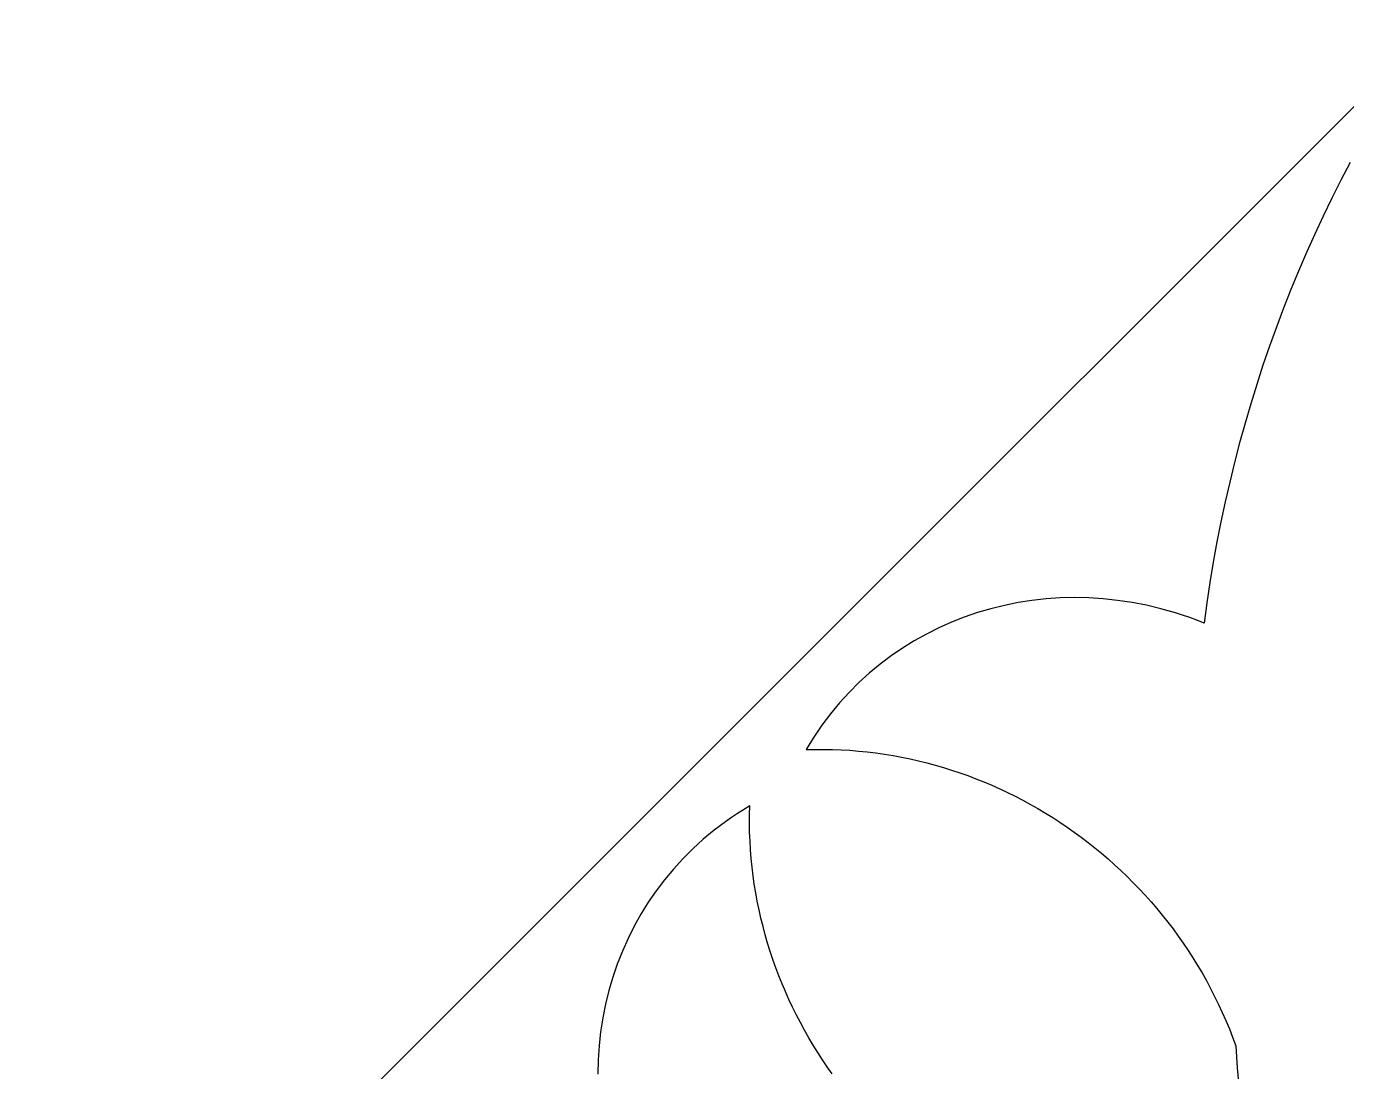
# Model space of a CAD drawing. Extents: x 1908 to 2928, y -299 to 721.
# Drawn here: x 2687.78 to 2734.49, y 27.78 to 64.77 of the extents above; entities that cross this region are included whole.
import ezdxf

# ---------------------------------------------------------------- set-up
doc = ezdxf.new("R2010")
doc.units = 0
doc.layers.add('BITMAP_LAYER', color=18, linetype='CONTINUOUS')

msp = doc.modelspace()

# ---------------------------------------------------------------- linework, layer by layer
at = {"layer": 'BITMAP_LAYER'}
for points in [[(2687.781, 14.958), (2712.687, 39.864), (2737.593, 64.77)], [(2734.623, 59.952), (2734.294, 59.325), (2733.975, 58.692), (2733.665, 58.054), (2733.364, 57.412), (2733.074, 56.764), (2732.793, 56.111), (2732.521, 55.454), (2732.26, 54.792), (2732.008, 54.125), (2731.767, 53.454), (2731.535, 52.779), (2731.313, 52.099), (2731.102, 51.415), (2730.9, 50.728), (2730.709, 50.036), (2730.527, 49.341), (2730.357, 48.641), (2730.196, 47.939), (2730.046, 47.232), (2729.906, 46.523), (2729.776, 45.809), (2729.657, 45.093), (2729.549, 44.374), (2729.451, 43.652), (2729.198, 43.751), (2728.945, 43.844), (2728.691, 43.932), (2728.436, 44.013), (2727.926, 44.159), (2727.414, 44.281), (2726.902, 44.381), (2726.39, 44.457), (2725.879, 44.511), (2725.37, 44.543), (2724.863, 44.553), (2724.358, 44.541), (2723.858, 44.507), (2723.361, 44.452), (2722.87, 44.375), (2722.384, 44.278), (2721.904, 44.16), (2721.432, 44.021), (2720.967, 43.861), (2720.51, 43.682), (2720.063, 43.483), (2719.625, 43.264), (2719.197, 43.025), (2718.781, 42.767), (2718.376, 42.49), (2717.984, 42.194), (2717.604, 41.879), (2717.239, 41.546), (2716.888, 41.195), (2716.552, 40.826), (2716.231, 40.439), (2716.077, 40.239), (2715.927, 40.034), (2715.782, 39.826), (2715.641, 39.612), (2715.504, 39.395), (2715.372, 39.173), (2715.683, 39.182), (2715.994, 39.183), (2716.303, 39.178), (2716.612, 39.167), (2716.921, 39.149), (2717.228, 39.125), (2717.534, 39.094), (2717.839, 39.058), (2718.143, 39.014), (2718.445, 38.965), (2718.746, 38.91), (2719.046, 38.848), (2719.344, 38.781), (2719.64, 38.707), (2719.935, 38.628), (2720.228, 38.543), (2720.519, 38.452), (2720.808, 38.355), (2721.095, 38.253), (2721.38, 38.145), (2721.663, 38.031), (2721.943, 37.912), (2722.221, 37.788), (2722.497, 37.658), (2722.77, 37.523), (2723.04, 37.382), (2723.308, 37.237), (2723.573, 37.086), (2723.835, 36.93), (2724.094, 36.769), (2724.351, 36.603), (2724.604, 36.432), (2724.854, 36.256), (2725.1, 36.076), (2725.344, 35.89), (2725.583, 35.7), (2725.82, 35.506), (2726.052, 35.306), (2726.281, 35.102), (2726.507, 34.894), (2726.728, 34.681), (2726.946, 34.464), (2727.159, 34.243), (2727.369, 34.017), (2727.574, 33.787), (2727.775, 33.553), (2727.972, 33.315), (2728.164, 33.073), (2728.351, 32.827), (2728.535, 32.577), (2728.713, 32.323), (2728.887, 32.065), (2729.056, 31.803), (2729.22, 31.538), (2729.379, 31.269), (2729.533, 30.997), (2729.682, 30.721), (2729.825, 30.442), (2729.963, 30.159), (2730.096, 29.873), (2730.223, 29.584), (2730.345, 29.291), (2730.461, 28.995), (2730.572, 28.696), (2730.593, 28.303), (2730.623, 27.911), (2730.662, 27.52)], [(2716.295, 27.697), (2716.119, 27.947), (2715.948, 28.2), (2715.782, 28.456), (2715.621, 28.716), (2715.465, 28.978), (2715.314, 29.243), (2715.168, 29.511), (2715.028, 29.781), (2714.893, 30.054), (2714.763, 30.33), (2714.639, 30.608), (2714.519, 30.888), (2714.406, 31.171), (2714.298, 31.456), (2714.196, 31.743), (2714.099, 32.032), (2714.008, 32.323), (2713.923, 32.616), (2713.844, 32.911), (2713.77, 33.207), (2713.703, 33.505), (2713.641, 33.805), (2713.586, 34.106), (2713.536, 34.408), (2713.493, 34.712), (2713.456, 35.017), (2713.426, 35.323), (2713.402, 35.63), (2713.384, 35.939), (2713.372, 36.248), (2713.368, 36.557), (2713.369, 36.868), (2713.378, 37.179), (2713.156, 37.047), (2712.939, 36.91), (2712.725, 36.769), (2712.517, 36.623), (2712.112, 36.32), (2711.725, 35.999), (2711.356, 35.663), (2711.005, 35.312), (2710.672, 34.946), (2710.357, 34.567), (2710.061, 34.175), (2709.784, 33.77), (2709.526, 33.354), (2709.287, 32.926), (2709.068, 32.488), (2708.869, 32.041), (2708.689, 31.584), (2708.53, 31.119), (2708.391, 30.647), (2708.273, 30.167), (2708.175, 29.681), (2708.099, 29.19), (2708.044, 28.693), (2708.01, 28.193), (2707.998, 27.688)]]:
    msp.add_lwpolyline(points, dxfattribs=at)

doc.saveas('drawing.dxf')
